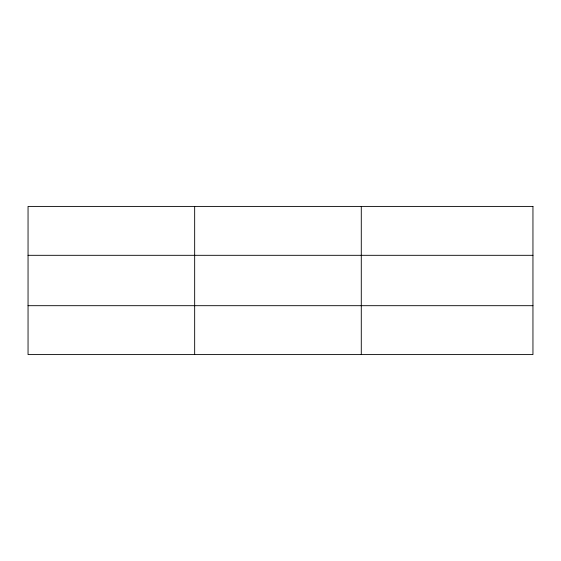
<?xml version="1.0" encoding="UTF-8"?>
<svg xmlns="http://www.w3.org/2000/svg" width="561" height="561" viewBox="0 0 561 561"><rect width="100%" height="100%" fill="white"/><g stroke="black" fill="none" stroke-linecap="round" stroke-linejoin="round"><path stroke-width="0.84" d="M194.667 354.587L194.667 206.413M361.284 354.587L361.284 206.413M28.05 255.311L532.95 255.311M28.05 305.689L532.95 305.689M532.95 206.413L532.95 354.587L28.05 354.587L28.05 206.413L532.95 206.413"/></g></svg>
